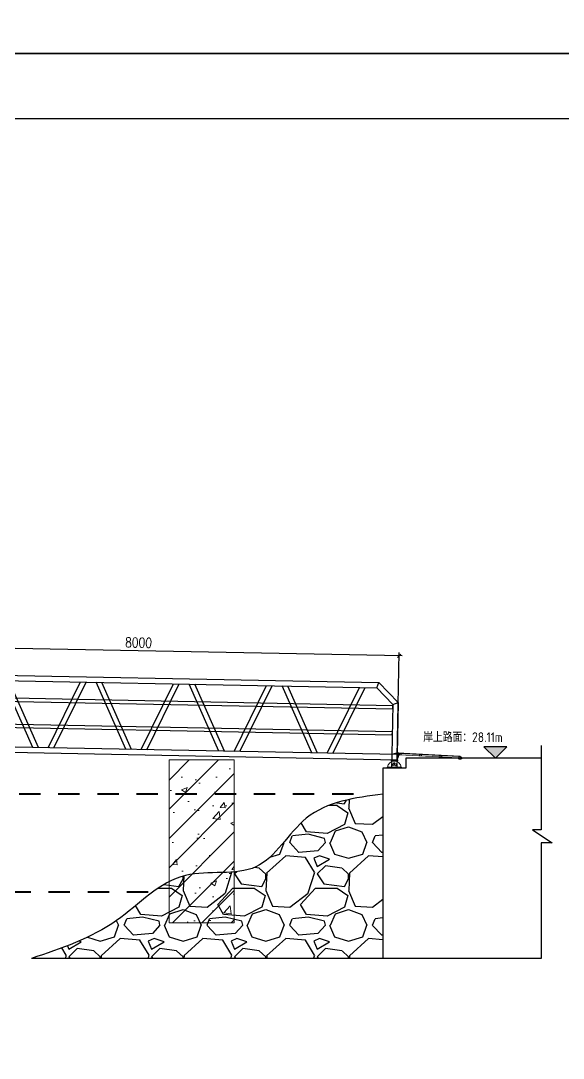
# Model space of a CAD drawing. Extents: x 15372 to 116961, y 24572 to 128109.
# Drawn here: x 79586 to 87910, y 48013 to 63933 of the extents above; entities that cross this region are included whole.
import ezdxf

# ---------------------------------------------------------------- set-up
doc = ezdxf.new("R2010")
doc.units = 0
doc.header["$LTSCALE"] = 1000
doc.header["$MEASUREMENT"] = 0
doc.linetypes.add('CENTER', pattern=[2, 1.25, -0.25, 0.25, -0.25])
doc.linetypes.add('CENTER2', pattern=[28.575, 19.05, -3.175, 3.175, -3.175])
for name, color, linetype, lineweight in [('图框', 7, 'Continuous', 13), ('结构', 52, 'Continuous', 18), ('铝斜撑', 241, 'Continuous', 9)]:
    doc.layers.add(name, color=color, linetype=linetype, lineweight=lineweight)
doc.layers.add('铝横梁', color=220, linetype='Continuous')
doc.layers.add('铝通', color=4, linetype='Continuous')
doc.styles.add('HZTXT', font='txtw.shx', dxfattribs={"width": 0.8, "bigfont": 'hztxtw.shx'})
doc.styles.get("Standard").update_dxf_attribs({"font": 'gbenor.shx', "bigfont": 'gbcbig.shx'})
doc.dimstyles.new('DIM-50', dxfattribs={"dimscale": 50, "dimtxt": 3, "dimasz": 1, "dimexe": 1, "dimexo": 1, "dimgap": 1, "dimtad": 1, "dimdec": 1, "dimdsep": 46, "dimtxsty": 'HZTXT', "dimblk": 'OBLIQUE', "dimblk1": 'ARCHTICK', "dimblk2": 'OBLIQUE', "dimcen": 0, "dimdle": 1, "dimclrd": 9, "dimclre": 9, "dimclrt": 2, "dimadec": 1, "dimazin": 0, "dimtfac": 1, "dimtdec": 1, "dimtix": 1, "dimtmove": 2, "dimatfit": 3, "dimldrblk": 'OBLIQUE', "dimfxl": 15, "dimtolj": 1, "dimtzin": 0, "dimarcsym": 1})

# ---------------------------------------------------------------- blocks, each defined once
blk = doc.blocks.new('GW-R')
at = {"color": 3, "linetype": 'CENTER2'}
for p, q in [((8398, 1960), (8368, 1960)), ((8383, 1945), (8383, 1975))]:
    blk.add_line(p, q, dxfattribs=at)
at = {"color": 1, "linetype": 'CENTER', "ltscale": 0.52}
for p, q in [((8369, 1960), (8397, 1960)), ((8383, 1974), (8383, 1946))]:
    blk.add_line(p, q, dxfattribs=at)
blk.add_lwpolyline([(8443, 2035), (8323, 2035), (8323, 2025), (8443, 2025)], close=True)
at = {"color": 0}
for points in [[(8360, 1942), (8323, 2025)], [(8406, 1942), (8443, 2025)]]:
    blk.add_lwpolyline(points, dxfattribs=at)
blk.add_lwpolyline([(8406, 1942, -0.317501), (8397, 1935), (8370, 1935, -0.317501), (8360, 1942)], format="xyb")
blk.add_circle((8383, 1960), 9)
blk.add_circle((8383, 1960), 9)
blk.add_arc((8383, 1960), 55, 144.9944, 35.0056)
blk = doc.blocks.new('A$C1CD0366B')
at = {"color": 1, "linetype": 'CENTER', "ltscale": 0.52}
for p, q in [((46, 50), (74, 50)), ((60, 36), (60, 64))]:
    blk.add_line(p, q, dxfattribs=at)
blk.add_lwpolyline([(0, 100), (0, 0), (10, 0), (10, 100)], close=True)
blk.add_lwpolyline([(10, 100), (87, 74, -0.315452), (90, 69), (90, 31, -0.315452), (87, 26), (10, 0)], format="xyb")
blk.add_circle((60, 50), 11)
blk = doc.blocks.new('*U225')
at = {"layer": '铝横梁'}
for points in [[(-163, -510), (-638, 510)], [(-75, -510), (-550, 510)], [(75, -510), (550, 510)], [(163, -510), (638, 510)]]:
    blk.add_lwpolyline(points, dxfattribs=at)
blk = doc.blocks.new('*U226')
at = {"color": 0, "linetype": 'ByBlock', "lineweight": -2, "transparency": 16777216}
for p in [(0, 0), (1427, 0), (2854, 0), (4281, 0), (5708, 0)]:
    blk.add_blockref('*U225', p, dxfattribs=at)
blk = doc.blocks.new('GW')
at = {"color": 3}
for points in [[(1209734, 2417378), (1209734, 2418178), (1209434, 2418478), (1202034, 2418478), (1201734, 2418178), (1201734, 2417378)], [(1202067, 2418398), (1202034, 2418478)], [(1209401, 2418398), (1209434, 2418478)], [(1209654, 2417378), (1209654, 2418145), (1209401, 2418398), (1202067, 2418398), (1201814, 2418145), (1201814, 2417378)], [(1201814, 2418145), (1201734, 2418178)], [(1209654, 2418145), (1209734, 2418178)]]:
    blk.add_lwpolyline(points, dxfattribs=at)
for points in [[(1201814, 2418128), (1209686, 2418128), (1209686, 2418078), (1201814, 2418078)], [(1201814, 2417728), (1209686, 2417728), (1209686, 2417678), (1201814, 2417678)]]:
    blk.add_lwpolyline(points, close=True)
blk.add_lwpolyline([(1201734, 2417378), (1209734, 2417378), (1209734, 2417298), (1201734, 2417298)], close=True, dxfattribs=at)
at = {"layer": '铝通'}
for points in [[(1201722, 2417404), (1201814, 2417378), (1201814, 2417298), (1201734, 2417298), (1201702, 2417379)], [(1209747, 2417404), (1209654, 2417378), (1209654, 2417298), (1209734, 2417298), (1209767, 2417379)]]:
    blk.add_lwpolyline(points, dxfattribs=at)
for points in [[(1201734, 2417378), (1201734, 2417322), (1201724, 2417322), (1201714, 2417378)], [(1209734, 2417378), (1209734, 2417322), (1209744, 2417322), (1209754, 2417378)]]:
    blk.add_lwpolyline(points, close=True, dxfattribs=at)
for centre in [(1201716, 2417388), (1209753, 2417388)]:
    blk.add_circle(centre, 7, dxfattribs=at)
for centre, start, end in [((1201716, 2417388), 69.0024, 213.7395), ((1209753, 2417388), 326.2605, 110.9976)]:
    blk.add_arc(centre, 17, start, end, dxfattribs=at)
for name, p in [('*U226', (1202882, 2417888)), ('GW-R', (1201301, 2415263))]:
    blk.add_blockref(name, p)
at = {"layer": '图框', "rotation": 270.000000000001}
blk.add_blockref('A$C1CD0366B', (1201724, 2417298), dxfattribs=at)
blk = doc.blocks.new('JAGZZ')
at = {"color": 1, "linetype": 'CENTER2'}
for p, q in [((524725, 12996), (524689, 12996)), ((524707, 12979), (524707, 13014))]:
    blk.add_line(p, q, dxfattribs=at)
at = {"layer": '结构', "color": 4}
for p, q in [((524597, 12929), (524597, 12941)), ((524817, 12941), (524597, 12941)), ((524817, 12929), (524597, 12929)), ((524817, 12929), (524817, 12941))]:
    blk.add_line(p, q, dxfattribs=at)
for points in [[(524670, 12941), (524670, 13001), (524662, 13001), (524662, 12941)], [(524744, 12941), (524744, 13001), (524752, 13001), (524752, 12941)]]:
    blk.add_lwpolyline(points, close=True, dxfattribs=at)
at = {"layer": '结构'}
blk.add_circle((524707, 12996), 13, dxfattribs=at)
at = {"layer": '结构', "color": 4}
blk.add_arc((524707, 12931), 106, 5.7248, 174.2752, dxfattribs=at)
blk = doc.blocks.new('*U273')
at = {"color": 5, "const_width": 30}
blk.add_lwpolyline([(166, 0), (-166, 0)], dxfattribs=at)
blk = doc.blocks.new('*U274')
at = {"color": 0, "linetype": 'ByBlock', "lineweight": -2, "transparency": 16777216}
for p in [(0, 0), (600, 0), (1200, 0), (1800, 0), (2400, 0), (3000, 0), (3600, 0), (4200, 0), (4800, 0), (5400, 0), (6000, 0), (6600, 0), (7200, 0), (7800, 0), (8400, 0), (9000, 0), (9600, 0), (10200, 0), (10800, 0), (11400, 0), (12000, 0), (12600, 0), (13200, 0)]:
    blk.add_blockref('*U273', p, dxfattribs=at)
blk = doc.blocks.new('*U275')
at = {"color": 5, "const_width": 30}
blk.add_lwpolyline([(166, 0), (-166, 0)], dxfattribs=at)
blk = doc.blocks.new('*U276')
at = {"color": 0, "linetype": 'ByBlock', "lineweight": -2, "transparency": 16777216}
for p in [(0, 0), (600, 0), (1200, 0), (1800, 0), (2400, 0), (3000, 0), (3600, 0), (4200, 0), (4800, 0), (5400, 0), (6000, 0), (6600, 0), (7200, 0), (7800, 0), (8400, 0), (9000, 0), (9600, 0), (10200, 0), (10800, 0), (11400, 0), (12000, 0), (12600, 0), (13200, 0), (13800, 0), (14400, 0), (15000, 0), (15600, 0), (16200, 0)]:
    blk.add_blockref('*U275', p, dxfattribs=at)
blk = doc.blocks.new('_Oblique')
at = {"color": 0, "linetype": 'ByBlock', "lineweight": -2}
blk.add_line((-0.5, -0.5), (0.5, 0.5), dxfattribs=at)
blk = doc.blocks.new('*D401')
at = {"color": 9, "lineweight": -2, "transparency": 16777216}
for p, q in [((85440, 54186), (77342, 54345)), ((77362, 52799), (77393, 54394)), ((85360, 52642), (85391, 54237))]:
    blk.add_line(p, q, dxfattribs=at)
at = {"layer": 'Defpoints', "color": 0, "transparency": 16777216}
for p in [(77392, 54344), (77361, 52749), (85359, 52592)]:
    blk.add_point(p, dxfattribs=at)
at = {"color": 9, "lineweight": -2, "transparency": 16777216, "xscale": 50, "yscale": 50, "zscale": 50}
for p, rotation in [((77392, 54344), 178.8760796570561), ((85390, 54187), 358.8760796570561)]:
    blk.add_blockref('_Oblique', p, dxfattribs=dict(at, rotation=rotation))
at = {"color": 2, "transparency": 16777216, "insert": (81394, 54391), "char_height": 150, "attachment_point": 5, "rotation": 358.8761, "style": 'HZTXT'}
blk.add_mtext('\\A1;8000', dxfattribs=at)
blk = doc.blocks.new('_ArchTick')
at = {"color": 0, "linetype": 'ByBlock', "const_width": 0.4}
blk.add_lwpolyline([(-0.5, -0.5), (0.5, 0.5)], dxfattribs=at)
blk = doc.blocks.new('A$C32F71815')
at = {"layer": '铝斜撑', "linetype": 'Continuous'}
for p, q in [((3, 20), (0, 20)), ((0, 20), (0, 0)), ((40, 0), (0, 0)), ((3, 20), (3, 3)), ((40, 3), (3, 3)), ((40, 0), (40, 3))]:
    blk.add_line(p, q, dxfattribs=at)
blk = doc.blocks.new('tb')
at = {"lineweight": 0}
h = blk.add_hatch(dxfattribs=at)
h.set_pattern_fill('ANSI31', color=256, scale=0.125, style=0)
h.set_pattern_definition([(45, (-488846.90197, 126237.06756), (-0.2806330038, 0.28063300377), [])])
edge = h.paths.add_edge_path(flags=17)
edge.add_arc((0, 0), 6.5, 0, 360)
edge = h.paths.add_edge_path()
edge.add_arc((0, 0), 10, 0, 360)
for p, q in [((-15, -5), (-15, 15)), ((-15, 15), (943, 15)), ((-10, 10), (-10, -5)), ((942, 10), (-10, 10)), ((942, 10), (982, -16)), ((943, 15), (985, -12)), ((-10, -5), (-15, -5)), ((927, -10), (927, -20)), ((937, -30), (957, -30)), ((941, -23), (953, -23)), ((941, -30), (941, -23)), ((945, -23), (945, -7)), ((950, -23), (950, -7)), ((953, -30), (953, -23)), ((967, -10), (967, -20)), ((982, -16), (985, -12))]:
    blk.add_line(p, q, dxfattribs=at)
for points in [[(14, -10), (14, 10), (927, 10), (927, -10)], [(44, 10), (44, -10), (14, -10), (14, 10)], [(356, 10), (356, -10), (326, -10), (326, 10)], [(668, 10), (668, -10), (638, -10), (638, 10)]]:
    blk.add_lwpolyline(points, close=True, dxfattribs=at)
for radius in [10, 6.5]:
    blk.add_circle((0, 0), radius, dxfattribs=at)
for centre, start, end in [((937, -20), 180, 270), ((957, -20), 270, 0)]:
    blk.add_arc(centre, 10, start, end, dxfattribs=at)
blk.add_blockref('A$C32F71815', (927, -10), dxfattribs=at)

msp = doc.modelspace()

# ---------------------------------------------------------------- hatches: boundary and pattern name
h = msp.add_hatch(color=256)
h.dxf.hatch_style = 1
h.paths.add_polyline_path([(86868.59, 52616.12), (86691.82, 52792.9), (87045.37, 52792.9)])
h = msp.add_hatch()
h.set_pattern_fill('GRAVEL', color=256, scale=50)
h.set_pattern_definition([(228.012788, (-172287.35, -40125.13), (-10160, -11430), [170.8607, -16915.242]), (184.96974, (-172401.646, -40252.133), (15239.999994, 1270.000072), [293.2024, -29027.0244]), (132.510447, (-172693.746, -40277.53), (12700.000005, -13969.999995), [206.741, -20467.3614]), (267.27369, (-173189.046, -40595.033), (1270.000003, 25400), [267.002, -26433.2187]), (292.833654, (-173201.746, -40861.733), (-6350, 15240), [261.817, -25919.904]), (357.27369, (-173100.146, -41103.033), (-25400, 1270.000003), [267.002, -26433.2187]), (37.69424, (-172833.446, -41115.733), (-16509.999999, -12700.000001), [353.097, -34956.5577]), (72.255328, (-172554.046, -40899.833), (8890.000002, 27939.999999), [333.36, -33002.6283]), (121.429566, (-172452.446, -40582.333), (-10160.000001, 16509.999999), [267.9065, -26522.773]), (175.23636, (-172592.15, -40353.73), (13970, -1270.000002), [305.8566, -14986.9685]), (222.397438, (-172896.946, -40328.333), (-15239.9999995, -13970.0000005), [395.539, -39158.386]), (138.814075, (-171931.75, -40607.73), (-8890, 7620), [135.002, -13365.283]), (171.469234, (-172033.346, -40518.833), (16510, -2539.999997), [256.841, -25427.3195]), (225, (-172287.35, -40480.7), (-2e-13, -1270), [179.6047, -1616.4466]), (203.19859, (-172376.25, -40328.33), (6350, 2540), [96.7207, -9575.311]), (291.80141, (-172465.15, -40366.43), (-1270, 3810), [136.783, -6702.3765]), (30.96376, (-172414.35, -40493.43), (3810, 2540), [222.16, -7183.149]), (161.56505, (-172223.85, -40379.13), (2540, -1270), [160.6436, -3855.449]), (16.38954, (-173201.746, -40366.43), (12700, 3810), [225.044, -22279.4133]), (70.346176, (-172985.85, -40302.93), (-5080, -13970), [188.7995, -18691.108]), (293.19859, (-172223.85, -40125.13), (-2540, 6350), [193.44, -9478.592]), (343.61046, (-172147.646, -40302.93), (-12700, 3810), [225.044, -22279.4133]), (339.443955, (-173201.75, -41153.83), (-6350, 2540), [217.0176, -10633.867]), (294.77514, (-172998.55, -41230.03), (-6350.000008, 13969.999997), [181.836, -18001.7967]), (66.80141, (-172211.15, -41395.13), (2540, 6350), [193.44, -9478.592]), (17.354025, (-172134.946, -41217.33), (-16510, -5080.000001), [212.8914, -21076.188]), (69.443955, (-172833.45, -41395.13), (-2540, -6350), [108.509, -10742.376]), (101.30993, (-172287.35, -41395.13), (-1270, 5080), [64.7573, -6410.9975]), (165.96376, (-172300.05, -41331.63), (3810, -1270), [261.817, -4974.5273]), (186.009006, (-172554.046, -41268.13), (12700, 1270), [242.6335, -24020.6824]), (303.69007, (-172414.35, -40607.73), (-1270, 2540), [183.162, -4395.888]), (353.157227, (-172312.746, -40760.133), (21590, -2539.999999), [319.7784, -31658.0045]), (60.945396, (-171995.25, -40798.23), (-5080, -8890), [130.754, -12944.696]), (90, (-171931.7, -40683.9), (-1270, 1270), [76.2, -1193.8]), (120.256437, (-172579.45, -41230.03), (5080, -8890), [176.4335, -17466.9704]), (48.012787, (-172668.35, -41077.63), (10160, 11430), [341.7214, -16744.381]), (0, (-172439.7, -40823.6), (1270, 1270), [330.2, -939.8]), (325.304846, (-172109.546, -40823.63), (12700.000005, -8889.999993), [200.805, -19879.6584]), (254.054604, (-171944.45, -40937.93), (-1270, -5080), [184.9145, -9060.825]), (207.645975, (-171995.246, -41115.733), (-24130.000001, -12699.999998), [301.0725, -29806.232]), (175.426079, (-172261.946, -41255.433), (-16510, 1270), [318.5147, -31532.923])])
edge = h.paths.add_edge_path()
edge.add_spline(control_points=[(85142.96, 52066.12), (84713.93, 52010.07), (83911.52, 51905.24), (83304.71, 50710.96), (81972.45, 51017.37), (81062.8, 49983.17), (80204.71, 49696.08), (79748.9, 49543.58)], knot_values=[0, 0, 0, 0, 1232.4951549, 2305.06569416, 3392.34089239, 4656.95304614, 6089.8050604, 6089.8050604, 6089.8050604, 6089.8050604], degree=3, periodic=0)
edge.add_line((79748.9, 49543.58), (85142.96, 49543.58))
edge.add_line((85142.96, 49543.58), (85142.96, 52066.12))
at = {"layer": '结构'}
h = msp.add_hatch(dxfattribs=at)
h.set_pattern_fill('ANSI31', color=256, scale=100)
h.set_pattern_definition([(45, (-176448.74, -44832.5), (-224.5064, 224.5064), [])])
h.paths.add_polyline_path([(82861.58, 52591.19), (81861.58, 52591.19), (81861.58, 50091.19), (82861.58, 50091.19)])
h = msp.add_hatch(dxfattribs=at)
h.set_pattern_fill('AR-CONC', color=256, scale=5)
h.set_pattern_definition([(50, (-176448.74, -44832.5), (910.9233, -79.6954), [95.25, -1047.75]), (355, (-176448.7, -44832.5), (-176.217, 955.2842), [76.2, -838.203]), (100.45144, (-176372.8, -44839.1), (734.7062, 875.5888), [80.95, -890.4512]), (46.1842, (-176448.7, -44578.5), (1355.395, -210.2116), [142.875, -1571.625]), (96.63556, (-176335.8, -44596), (1187.0207, 1237.1306), [121.425, -1335.678]), (351.18415, (-176448.7, -44578.5), (1187.021, 1237.1306), [114.3, -1257.299]), (21, (-176321.74, -44642), (758.072, -511.326), [95.25, -1047.75]), (326, (-176321.7, -44642), (309.01, 920.9398), [76.2, -838.2]), (71.45144, (-176258.6, -44684.6), (1067.082, 409.6138), [80.95, -890.4497]), (37.5, (-176448.74, -44832.5), (15.443, 422.7752), [0, -828.04, 0, -850.9, 0, -841.375]), (7.5, (-176448.74, -44832.5), (334.0983, 500.9029), [0, -485.14, 0, -808.99, 0, -320.675]), (327.5, (-176731.95, -44832.5), (677.95298, -28.6437), [0, -317.5, 0, -990.6, 0, -1314.45]), (317.5, (-176858.95, -44832.5), (740.6459, 127.1325), [0, -412.75, 0, -657.86, 0, -933.45])])
h.paths.add_polyline_path([(82861.58, 52591.19), (81861.58, 52591.19), (81861.58, 50091.19), (82861.58, 50091.19)])

# ---------------------------------------------------------------- linework, layer by layer
for points in [[(16134.92, 112757.78), (107117.1, 112757.78), (107117.1, 63433.28), (16134.92, 63433.28)], [(64382.45, 63433.28), (112629.97, 63433.28), (112629.97, 32093.11), (64382.45, 32093.11)], [(65186.55, 62433.28), (111472.71, 62433.28), (111472.71, 32781.23), (65186.55, 32781.23)]]:
    msp.add_lwpolyline(points, close=True)
for points in [[(86691.82, 52792.9), (86868.59, 52616.12), (87045.37, 52792.9), (86691.82, 52792.9)], [(87570.93, 52813.27), (87570.93, 51520.55), (87436.85, 51520.55), (87739.66, 51317.61), (87570.93, 51317.63), (87570.93, 49543.58)], [(87570.93, 52616.12), (85492.96, 52616.12), (85492.96, 52466.12), (85142.96, 52466.12), (85142.96, 49543.58)], [(85142.96, 49543.58), (79748.9, 49543.58)], [(87570.93, 49543.58), (85142.96, 49543.58)]]:
    msp.add_lwpolyline(points)
msp.add_spline([(85142.96, 52066.12), (83967.37, 51695.93), (83195.4, 50951.31), (82116.18, 50819.18), (81057.13, 50128.05), (79748.9, 49543.58)], degree=3)
msp.add_lwpolyline([(81861.58, 52591.19), (81861.58, 50091.19), (82861.58, 50091.19), (82861.58, 52591.19), (81861.58, 52591.19)], dxfattribs=at)

# ---------------------------------------------------------------- block references
at = {"xscale": -1, "rotation": 358.8760677087605}
msp.add_blockref('GW', (1239446.8, -2387812.99), dxfattribs=at)
at = {"rotation": 357.0157503742657}
msp.add_blockref('tb', (85379.19, 52681.95), dxfattribs=at)
at = {"color": 0}
msp.add_blockref('JAGZZ', (-439389.1, 39536.63), dxfattribs=at)
for name, p in [('*U276', (68325.84, 52066.12)), ('*U274', (68177.07, 50566.12))]:
    msp.add_blockref(name, p)

# ---------------------------------------------------------------- texts
msp.add_text('岸上路面：28.11m', height=150).set_placement((85761.09, 52864.58))

# ---------------------------------------------------------------- dimensions: what is measured, and where the dimension line sits
dim = msp.add_aligned_dim(p1=(85359.13, 52592.33), p2=(77360.67, 52749.25), distance=-1595.28, dimstyle='DIM-50')
dim.commit()
dim.dimension.update_dxf_attribs({"geometry": '*D401', "text_midpoint": (81393.65, 54390.74)})

doc.saveas('drawing.dxf')
